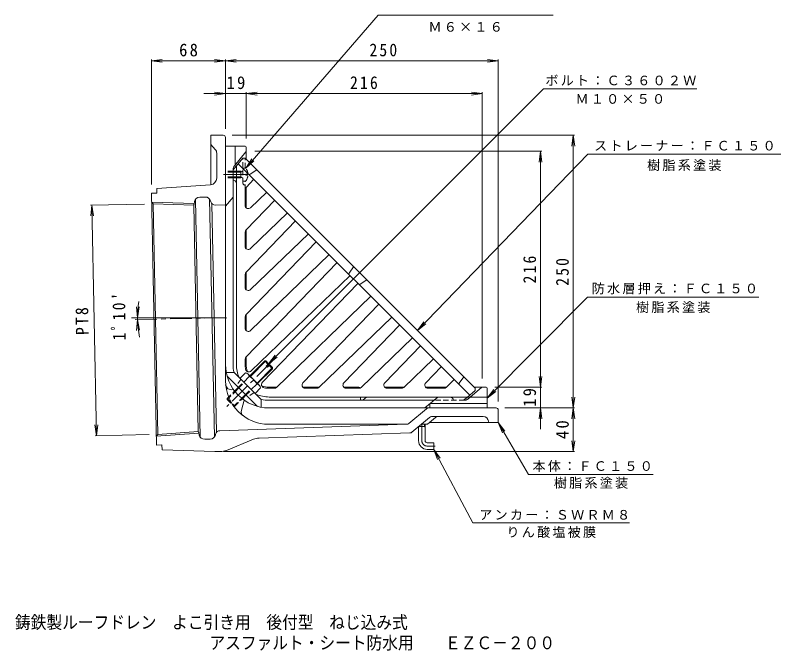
# Model space of a CAD drawing. Units: millimetres, scale not verified. Extents: x -336 to 366, y -549 to 479.
# Drawn here: x -336 to 366, y -549 to 34 of the extents above; entities that cross this region are included whole.
import ezdxf
from ezdxf.enums import TextEntityAlignment as Align

# ---------------------------------------------------------------- set-up
doc = ezdxf.new("R2010")
doc.units = ezdxf.units.MM
doc.header["$LTSCALE"] = 4
doc.linetypes.add('CHAIN1', pattern=[8, 5, -1, 1, -1])
doc.linetypes.add('DASHED1', pattern=[1.8, 1.2, -0.6])
for name, color, linetype, lineweight in [('0-0_通り芯', 3, 'Continuous', 9), ('0-1_躯体', 2, 'Continuous', 9), ('0-2_仕上', 6, 'Continuous', 9), ('0-4_その他', 7, 'Continuous', 9), ('0-E', 7, 'Continuous', 9)]:
    doc.layers.add(name, color=color, linetype=linetype, lineweight=lineweight)
doc.layers.add('F-0_F-0ﾚｲﾔ', color=2, linetype='Continuous')
doc.layers.add('F-5_F-5ﾚｲﾔ', color=2, linetype='Continuous')
doc.styles.add('ＭＳ ゴシック', font='')
doc.styles.get('ＭＳ ゴシック').set_extended_font_data('MS Gothic')

msp = doc.modelspace()

# ---------------------------------------------------------------- linework, layer by layer
at = {"layer": '0-0_通り芯'}
for p, q in [((-145.013, -76.077), (-156.513, -76.077)), ((-156.513, -76.077), (-156.513, -121.367)), ((-143.013, -78.077), (-143.013, -301.077)), ((-152.356, -89.035), (-156.513, -84.577)), ((-151.013, -115.55), (-151.013, -92.445)), ((-206.019, -124.781), (-156.6, -121.373)), ((-206.019, -124.781), (-205.931, -129.108)), ((-205.931, -129.108), (-210.93, -129.21)), ((-210.93, -129.21), (-206.226, -360.162)), ((-166.592, -132.808), (-161.491, -132.704)), ((-210.763, -137.393), (-171.731, -138.613)), ((-209.255, -138.918), (-172.139, -140.078)), ((-167.91, -347.723), (-172.139, -140.078)), ((-171.827, -139.116), (-171.403, -136.876)), ((-170.606, -134.967), (-166.17, -352.767)), ((-157.614, -134.425), (-153.167, -352.78)), ((-156.35, -137.131), (-156.585, -136.316)), ((-155.528, -138.644), (-151.255, -348.451)), ((-152.426, -140.021), (-143.013, -139.829)), ((-143.013, -243.35), (-229.167, -243.35)), ((-135.81, -308.975), (-136.566, -309.178)), ((-125.911, -318.875), (-128.388, -328.119)), ((104.987, -326.077), (-103.013, -326.077)), ((24.926, -340.393), (41.151, -326.779)), ((106.987, -328.077), (106.987, -339.577)), ((27.956, -348.294), (44.062, -334.779)), ((42.266, -340.843), (49.493, -334.779)), ((45.991, -334.077), (93.314, -334.077)), ((-148.256, -346.937), (23.047, -341.095)), ((23.326, -341.077), (-103.013, -341.077)), ((34.687, -343.077), (33.987, -343.777)), ((33.987, -343.233), (33.987, -356.077)), ((34.173, -343.077), (39.987, -343.077)), ((34.687, -343.077), (34.687, -342.646)), ((41.623, -341.077), (36.557, -341.077)), ((39.287, -343.077), (39.287, -341.077)), ((39.287, -343.077), (39.987, -343.777)), ((39.987, -356.077), (39.987, -341.077)), ((43.775, -339.577), (106.987, -339.577)), ((98.234, -338.183), (98.487, -339.577)), ((-206.393, -351.978), (-167.443, -349.171)), ((-204.948, -350.393), (-167.91, -347.723)), ((-167.559, -348.672), (-167.044, -350.892)), ((-152.004, -349.983), (-152.216, -350.848)), ((-112.213, -353.712), (26.129, -348.994)), ((-156.971, -354.658), (-162.072, -354.762)), ((-117.381, -354.821), (-142.166, -364.96)), ((-201.227, -360.06), (-206.226, -360.162)), ((41.987, -358.077), (47.987, -358.077)), ((-147.846, -366.077), (-152.896, -366.077))]:
    msp.add_line(p, q, dxfattribs=at)
at = {"layer": '0-0_通り芯', "linetype": 'CHAIN1'}
for p, q in [((-141.836, -243.326), (-229.167, -245.105)), ((36.987, -341.077), (36.987, -356.077)), ((41.987, -361.077), (49.187, -361.077))]:
    msp.add_line(p, q, dxfattribs=at)
at = {"layer": '0-0_通り芯'}
for points in [[(-210.763, -137.393), (-209.255, -138.918), (-204.948, -350.393), (-206.393, -351.978)], [(-201.227, -360.06), (-201.138, -364.428), (-152.896, -366.077)], [(41.987, -364.077), (47.987, -364.077), (47.987, -358.077)]]:
    msp.add_lwpolyline(points, dxfattribs=at)
for centre, radius, start, end in [((-145.013, -78.077), 2, 0, 90), ((-156.013, -92.445), 5, 0, 42.99997), ((-157.013, -115.387), 6, 273.94482, 0), ((-166.49, -137.807), 5, 91.16655, 169.278), ((-161.389, -137.703), 5, 16.0979, 91.16655), ((-175.757, -138.372), 4, 334.75366, 349.27771), ((-152.507, -136.022), 4, 196.0985, 271.16684), ((-103.013, -286.077), 40, 180, 270), ((-103.013, -301.077), 40, 180, 270), ((-137.86, -304.348), 5, 185.36227, 285.00008), ((-123.558, -329.413), 5, 165.00006, 234.05508), ((43.079, -329.077), 3, 90, 129.99988), ((104.987, -328.077), 2, 0, 90), ((45.991, -337.077), 3, 90, 129.99988), ((51.421, -337.077), 3, 90, 130.00003), ((93.314, -339.077), 5, 10.30489, 90), ((22.997, -338.095), 3, 270.94868, 310.00003), ((41.623, -340.077), 1, 270, 310.0004), ((-171.456, -349.575), 4, 13.0554, 27.57948), ((-148.119, -350.935), 4, 91.95331, 166.2352), ((26.027, -345.996), 3, 271.95302, 309.99944), ((-162.173, -349.763), 5, 193.0554, 271.1667), ((-157.073, -349.659), 5, 271.1667, 346.2352), ((-111.702, -368.704), 15, 91.95326, 112.24965), ((41.987, -356.077), 8, 180, 270), ((41.987, -356.077), 2, 180, 270), ((-147.846, -351.077), 15, 270, 292.24965)]:
    msp.add_arc(centre, radius, start, end, dxfattribs=at)
at = {"layer": '0-0_通り芯', "linetype": 'CHAIN1'}
msp.add_arc((41.987, -356.077), 5, 180, 270, dxfattribs=at)
at = {"layer": '0-1_躯体'}
for p, q in [((-143.013, -86.077), (-143.013, -286.077)), ((-125.013, -86.077), (-143.013, -86.077)), ((-134.013, -86.077), (-134.013, -102.995)), ((-124.013, -98.077), (-124.013, -87.077)), ((-124.247, -91.356), (-134.843, -103.984)), ((-136.013, -286.077), (-136.013, -107.198)), ((-124.013, -142.562), (-124.013, -123.677)), ((-143.013, -141.077), (-136.013, -132.735)), ((-124.013, -180.09), (-124.013, -162.539)), ((-124.013, -217.619), (-124.013, -201.401)), ((-124.013, -255.148), (-124.013, -240.263)), ((-124.013, -286.077), (-124.013, -279.125)), ((-135.17, -293.486), (-142.321, -293.486)), ((-140.907, -297.649), (-114.585, -323.971)), ((-96.06, -307.077), (-103.013, -307.077)), ((-57.198, -307.077), (-72.083, -307.077)), ((-20.814, -307.077), (-34.554, -307.077)), ((2.974, -307.077), (20.526, -307.077)), ((40.503, -307.077), (59.389, -307.077)), ((91.708, -307.311), (81.261, -316.077)), ((84.987, -307.077), (95.987, -307.077)), ((96.987, -308.077), (96.987, -326.077)), ((-103.013, -319.077), (47.946, -319.077)), ((-19.314, -316.078), (-19.314, -317.611)), ((-13.739, -316.078), (-16.905, -318.734)), ((96.987, -326.077), (-103.013, -326.077))]:
    msp.add_line(p, q, dxfattribs=at)
at = {"layer": '0-1_躯体', "color": 4, "linetype": 'CHAIN1'}
msp.add_line((-100.18, -283.244), (-141.775, -324.84), dxfattribs=at)
at = {"layer": '0-1_躯体', "color": 4}
for p, q in [((-107.043, -283.037), (-120.675, -296.668)), ((-106.054, -283.037), (-120.18, -297.163)), ((-107.043, -283.037), (-104.038, -286.042)), ((-107.043, -283.037), (-106.054, -283.037)), ((-106.054, -283.037), (-103.543, -285.547)), ((-105.665, -287.668), (-103.543, -285.547)), ((-104.604, -288.729), (-102.483, -286.608)), ((-102.978, -287.103), (-99.972, -290.108)), ((-124.702, -293.907), (-129.726, -298.931)), ((-99.972, -289.118), (-114.099, -303.244)), ((-99.972, -290.108), (-113.604, -303.739)), ((-105.665, -287.668), (-104.604, -288.729)), ((-121.232, -297.377), (-126.256, -302.401)), ((-122.334, -295.009), (-111.945, -305.398)), ((-134.611, -310.604), (-131.281, -307.274)), ((-134.174, -311.157), (-130.786, -307.77)), ((-114.313, -304.296), (-119.337, -309.32)), ((-110.842, -307.766), (-115.867, -312.79)), ((-128.093, -317.238), (-124.705, -313.851)), ((-127.54, -317.675), (-124.21, -314.346))]:
    msp.add_line(p, q, dxfattribs=at)
at = {"layer": '0-1_躯体', "linetype": 'DASHED1'}
for p, q in [((-128.806, -299.85), (-133.049, -305.507)), ((-116.786, -311.871), (-122.442, -316.114)), ((75.866, -319.077), (47.946, -319.077)), ((81.261, -316.077), (79.08, -317.907))]:
    msp.add_line(p, q, dxfattribs=at)
at = {"layer": '0-1_躯体', "color": 4, "linetype": 'DASHED1'}
for p, q in [((-131.281, -307.274), (-126.332, -302.325)), ((-130.786, -307.77), (-125.837, -302.82)), ((-141.409, -317.402), (-134.611, -310.604)), ((-141.409, -318.392), (-134.174, -311.157)), ((-124.705, -313.851), (-119.756, -308.901)), ((-124.21, -314.346), (-119.261, -309.396)), ((-141.409, -317.402), (-141.409, -318.392)), ((-141.409, -317.402), (-134.338, -324.473)), ((-141.409, -318.392), (-135.328, -324.473)), ((-135.328, -324.473), (-128.093, -317.238)), ((-134.338, -324.473), (-127.54, -317.675)), ((-135.328, -324.473), (-134.338, -324.473))]:
    msp.add_line(p, q, dxfattribs=at)
at = {"layer": '0-1_躯体', "color": 4}
msp.add_lwpolyline([(-102.483, -286.608), (-99.972, -289.118), (-99.972, -290.108)], dxfattribs=at)
at = {"layer": '0-1_躯体'}
for points in [[(-135.17, -293.486), (-110.422, -318.235), (-110.422, -325.385)], [(96.987, -316.077), (51.521, -316.077), (39.599, -326.082)], [(96.987, -322.077), (44.371, -322.077), (44.371, -326.077)]]:
    msp.add_lwpolyline(points, dxfattribs=at)
for centre, radius, start, end in [((-125.013, -87.077), 1, 0, 90), ((-125.013, -90.713), 1, 319.9996, 0), ((-131.013, -107.198), 5, 139.99974, 180), ((-103.013, -286.077), 40, 180, 270), ((-103.013, -286.077), 33, 180, 192.97414), ((-103.013, -286.077), 21, 180, 198.4476), ((-138.785, -295.528), 3, 194.79857, 225), ((-103.013, -286.077), 21, 251.55312, 270), ((-20.814, -308.577), 1.5, 28.07855, 90), ((92.351, -308.077), 1, 90, 130.0004), ((95.987, -308.077), 1, 0, 90), ((-103.013, -286.077), 33, 257.026, 270), ((-17.848, -317.611), 1.466, 180, 310.00029), ((-112.463, -321.85), 3, 225, 255.20163)]:
    msp.add_arc(centre, radius, start, end, dxfattribs=at)
at = {"layer": '0-1_躯体', "color": 4}
for centre, radius, start, end in [((-125.029, -297.704), 3.811, 4.92564, 85.07436), ((-126.913, -309.977), 13.822, 24.26926, 65.73074), ((-114.64, -308.093), 3.811, 4.92564, 85.07436)]:
    msp.add_arc(centre, radius, start, end, dxfattribs=at)
at = {"layer": '0-1_躯体', "linetype": 'DASHED1'}
msp.add_arc((75.866, -314.077), 5, 270, 310.00005, dxfattribs=at)
at = {"layer": '0-2_仕上'}
for p, q in [((-135.896, -107.664), (-127.013, -97.078)), ((-127.013, -97.078), (-125.013, -97.078)), ((-125.013, -97.078), (85.987, -308.078)), ((-133.013, -286.078), (-133.013, -104.228)), ((80.923, -314.327), (-131.262, -102.142)), ((-136.013, -116.717), (-136.013, -107.985)), ((-120.439, -111.812), (-114.406, -107.684)), ((-135.671, -117.192), (-135.064, -117.394)), ((-124.171, -123.84), (-116.995, -116.409)), ((-125.013, -140.326), (-125.013, -125.924)), ((-119.929, -142.484), (-105.171, -128.233)), ((-124.171, -162.702), (-97.903, -135.501)), ((-119.929, -180.012), (-86.079, -147.324)), ((-124.171, -201.564), (-78.811, -154.593)), ((-125.013, -177.854), (-125.013, -164.786)), ((-119.929, -217.541), (-66.988, -166.416)), ((-124.171, -240.427), (-59.719, -173.685)), ((-119.929, -255.07), (-47.896, -185.508)), ((-124.171, -279.289), (-40.627, -192.777)), ((-29.651, -202.6), (-25.523, -196.567)), ((-125.013, -215.383), (-125.013, -203.648)), ((-28.804, -204.6), (-119.511, -292.196)), ((-19.535, -212.715), (-13.502, -208.588)), ((-21.535, -211.869), (-109.131, -302.576)), ((-96.224, -307.236), (-9.712, -223.692)), ((-72.005, -302.994), (-2.443, -230.961)), ((-125.013, -252.912), (-125.013, -242.511)), ((-57.362, -307.236), (9.38, -242.784)), ((-34.476, -302.994), (16.649, -250.052)), ((-18.5, -307.236), (28.472, -261.876)), ((3.053, -302.994), (35.74, -269.144)), ((-125.013, -286.078), (-125.013, -281.373)), ((20.362, -307.236), (47.564, -280.968)), ((40.581, -302.994), (54.832, -288.236)), ((59.225, -307.236), (66.656, -300.06)), ((71.253, -303.504), (75.381, -297.471)), ((-98.308, -308.078), (-103.013, -308.078)), ((-59.446, -308.078), (-69.847, -308.078)), ((-20.584, -308.078), (-32.318, -308.078)), ((18.278, -308.078), (5.211, -308.078)), ((57.141, -308.078), (42.739, -308.078)), ((85.987, -310.078), (85.987, -308.078)), ((78.837, -316.077), (85.987, -310.078)), ((78.837, -316.078), (-103.013, -316.078))]:
    msp.add_line(p, q, dxfattribs=at)
at = {"layer": '0-2_仕上', "linetype": 'DASHED1'}
for p, q in [((-127.013, -119.841), (-127.013, -97.078)), ((-125.013, -106.077), (-125.013, -97.078)), ((-125.013, -125.924), (-125.013, -118.077)), ((-125.907, -121.63), (-125.013, -122.077)), ((65.653, -318.077), (65.987, -319.077)), ((75.262, -319.077), (78.837, -316.077))]:
    msp.add_line(p, q, dxfattribs=at)
at = {"layer": '0-2_仕上', "color": 4, "linetype": 'CHAIN1'}
msp.add_line((-144.801, -112.077), (-121.146, -112.077), dxfattribs=at)
at = {"layer": '0-2_仕上', "color": 4, "linetype": 'DASHED1'}
for p, q in [((-143.013, -109.077), (-143.013, -115.077)), ((-136.013, -109.077), (-143.013, -109.077)), ((-136.013, -109.947), (-143.013, -109.947)), ((-129.013, -109.077), (-133.013, -109.077)), ((-129.013, -109.947), (-133.013, -109.947)), ((-129.013, -109.947), (-127.14, -108.895)), ((-129.013, -109.077), (-128.249, -109.518)), ((-129.013, -109.077), (-129.013, -115.077)), ((-124.413, -106.077), (-127.013, -106.077)), ((-124.413, -112.556), (-124.413, -111.598)), ((-122.424, -111.598), (-124.413, -111.598)), ((-136.013, -114.207), (-143.013, -114.207)), ((-136.013, -115.077), (-143.013, -115.077)), ((-129.013, -114.207), (-133.013, -114.207)), ((-129.013, -115.077), (-133.013, -115.077)), ((-129.013, -114.207), (-127.14, -115.259)), ((-129.013, -115.077), (-128.249, -114.636)), ((-124.413, -118.077), (-127.013, -118.077)), ((-122.424, -112.556), (-124.413, -112.556))]:
    msp.add_line(p, q, dxfattribs=at)
at = {"layer": '0-2_仕上', "color": 4}
for p, q in [((-133.013, -109.077), (-136.013, -109.077)), ((-133.013, -109.947), (-136.013, -109.947)), ((-133.013, -114.207), (-136.013, -114.207)), ((-133.013, -115.077), (-136.013, -115.077))]:
    msp.add_line(p, q, dxfattribs=at)
at = {"layer": '0-2_仕上'}
for centre, radius, start, end in [((-135.513, -107.985), 0.5, 140.0007, 180), ((-121.003, -110.986), 1, 225, 304.38), ((-135.513, -116.717), 0.5, 180, 251.56461), ((-136.013, -120.24), 3, 0, 71.56497), ((-122.013, -125.924), 3, 136.00026, 179.99966), ((-122.013, -140.326), 3, 180.00034, 313.99973), ((-122.013, -164.786), 3, 136.00002, 179.99966), ((-122.013, -177.854), 3, 179.99966, 313.99997), ((-122.013, -203.648), 3, 136.00002, 179.9995), ((-28.825, -203.164), 1, 145.62021, 224.9995), ((-122.013, -215.383), 3, 180.00034, 313.99997), ((-20.1, -211.89), 1, 225, 304.38058), ((-122.013, -242.511), 3, 136.00002, 179.99966), ((-122.013, -252.912), 3, 180.00034, 313.99997), ((-122.013, -281.373), 3, 136.00002, 179.9995), ((-103.013, -286.078), 30, 180, 203.84177), ((-103.013, -286.078), 22, 180, 192.02946), ((-121.595, -290.037), 3, 192.02945, 313.99998), ((-106.973, -304.66), 3, 136.00002, 257.97055), ((-103.013, -286.078), 22, 257.97028, 270), ((-98.308, -305.078), 3, 270.0005, 313.99998), ((-69.847, -305.078), 3, 136.00003, 269.99966), ((-59.446, -305.078), 3, 270.0005, 313.99998), ((-32.318, -305.078), 3, 136.00002, 269.99966), ((-20.584, -305.078), 3, 270.00034, 313.99998), ((5.211, -305.078), 3, 136.00002, 269.99983), ((18.278, -305.078), 3, 270.00034, 313.99998), ((42.739, -305.078), 3, 136.00027, 269.99966), ((57.141, -305.078), 3, 270.00034, 313.99974), ((72.078, -304.068), 1, 145.62, 225.0005), ((-103.013, -286.078), 30, 246.15822, 270)]:
    msp.add_arc(centre, radius, start, end, dxfattribs=at)
at = {"layer": '0-2_仕上', "color": 4, "linetype": 'DASHED1'}
for centre, radius, start, end in [((-127.263, -108.677), 0.25, 299.32918, 0), ((-132.413, -112.077), 10, 2.74562, 36.86987), ((-127.263, -115.477), 0.25, 0, 60.67082), ((-132.413, -112.077), 10, 323.13013, 357.25438)]:
    msp.add_arc(centre, radius, start, end, dxfattribs=at)
at = {"layer": '0-2_仕上', "linetype": 'DASHED1'}
for centre, radius, start, end in [((-125.013, -119.841), 2, 180, 243.4359), ((62.825, -319.078), 3, 19.47702, 90)]:
    msp.add_arc(centre, radius, start, end, dxfattribs=at)
at = {"layer": '0-4_その他'}
for p, q in [((-210.93, -7.839), (-201.015, -6.534)), ((-210.93, -6.639), (-210.93, -121.21)), ((-143.013, -7.839), (-152.927, -6.534)), ((-143.013, -7.839), (-133.098, -6.534)), ((-143.013, -6.639), (-143.013, -70.077)), ((106.987, -7.839), (97.073, -6.534)), ((106.987, -6.639), (106.987, -320.077)), ((-210.93, -7.839), (-143.013, -7.839)), ((-210.93, -7.839), (-201.015, -9.144)), ((-143.013, -7.839), (-152.927, -9.144)), ((-143.013, -7.839), (106.987, -7.839)), ((-143.013, -7.839), (-133.098, -9.144)), ((106.987, -7.839), (97.073, -9.144)), ((-162.867, -37.839), (-124.013, -37.839)), ((-143.013, -37.839), (-152.927, -36.534)), ((-143.013, -37.839), (-152.927, -39.144)), ((-124.013, -37.839), (-114.098, -36.534)), ((-124.013, -36.639), (-124.013, -79.077)), ((-124.013, -37.839), (92.351, -37.839)), ((-124.013, -37.839), (-114.098, -39.144)), ((92.351, -37.839), (82.437, -36.534)), ((92.351, -37.839), (82.437, -39.144)), ((92.351, -36.639), (92.351, -299.077)), ((177.012, -76.077), (-137.013, -76.077)), ((175.812, -76.077), (174.507, -85.992)), ((175.812, -326.077), (175.812, -76.077)), ((175.812, -76.077), (177.118, -85.992)), ((147.012, -90.713), (-116.013, -90.713)), ((145.812, -90.713), (144.507, -100.628)), ((145.812, -307.077), (145.812, -90.713)), ((145.812, -90.713), (147.118, -100.628)), ((-124.413, -106.077), (-118.91, -97.727)), ((-124.413, -106.077), (-116.936, -99.436)), ((-266.646, -140.087), (-217.253, -139.081)), ((-265.446, -140.062), (-266.549, -150.001)), ((-261.139, -351.538), (-265.446, -140.062)), ((-265.446, -140.062), (-263.939, -149.948)), ((-223.652, -243.35), (-224.639, -233.399)), ((-223.652, -243.35), (-222.03, -233.483)), ((-223.635, -244.992), (-224.42, -254.962)), ((-223.635, -244.992), (-221.813, -254.825)), ((32.972, -255.062), (38.917, -247.021)), ((32.972, -255.062), (40.796, -248.834)), ((-103.543, -285.547), (-97.456, -277.613)), ((-103.543, -285.547), (-95.61, -279.459)), ((145.812, -307.077), (144.507, -297.163)), ((145.812, -307.077), (147.118, -297.163)), ((147.012, -307.077), (103.987, -307.077)), ((145.812, -345.59), (145.812, -307.077)), ((96.987, -317.077), (103.053, -309.127)), ((96.987, -317.077), (104.904, -310.968)), ((175.812, -326.077), (174.507, -316.163)), ((175.812, -326.077), (177.118, -316.163)), ((177.012, -326.077), (112.987, -326.077)), ((145.812, -326.077), (144.507, -335.992)), ((145.812, -326.077), (147.118, -335.992)), ((175.812, -326.077), (174.507, -335.992)), ((175.812, -366.077), (175.812, -326.077)), ((175.812, -326.077), (177.118, -335.992)), ((-261.139, -351.538), (-262.646, -341.652)), ((-261.139, -351.538), (-260.036, -341.599)), ((-262.339, -351.562), (-212.946, -350.556)), ((175.812, -366.077), (174.507, -356.163)), ((175.812, -366.077), (177.118, -356.163)), ((177.012, -366.077), (-144.896, -366.077))]:
    msp.add_line(p, q, dxfattribs=at)
msp.add_arc((-143.013, -243.35), 80.639, 169.40634, 192.67152, dxfattribs=at)
at = {"layer": '0-E'}
for p, q in [((-124.413, -106.077), (-3.176, 33.949)), ((157.296, 33.949), (-3.176, 33.949)), ((-103.543, -285.547), (148.532, -33.415)), ((289.156, -33.415), (148.532, -33.415)), ((96.987, -317.077), (188.921, -224.632)), ((188.921, -224.632), (345.82, -224.632)), ((106.987, -339.577), (134.763, -387.124)), ((106.987, -339.577), (113.115, -347.48)), ((106.987, -339.577), (110.861, -348.796)), ((47.987, -364.077), (83.757, -431.549)), ((47.987, -364.077), (53.784, -372.226)), ((47.987, -364.077), (51.478, -373.448)), ((134.763, -387.124), (249.179, -387.124)), ((83.757, -431.549), (227.322, -431.549))]:
    msp.add_line(p, q, dxfattribs=at)
msp.add_lwpolyline([(32.972, -255.062), (189.052, -93.311), (365.954, -93.311)], dxfattribs=at)

# ---------------------------------------------------------------- texts
at = {"layer": '0-4_その他', "color": 2, "char_height": 11.73, "attachment_point": 7, "style": 'ＭＳ ゴシック'}
for s, insert in [('\\T1.27;\\W0.95;68', (-185.471, -3.839)), ('\\T1.27;\\W0.9;250', (-11.04, -3.839)), ('\\T1.27;\\W0.95;19', (-142.013, -33.839)), ('\\T1.27;\\W0.9;216', (-28.831, -33.839))]:
    msp.add_mtext(s, dxfattribs=dict(at, insert=insert))
for s, insert, rotation in [('\\T1.27;\\W0.9;216', (141.812, -211.895), 90), ('\\T1.27;\\W0.9;250', (171.812, -214.077), 90), ("\\T1.28;\\W0.9;1ﾟ10'", (-234.366, -264.119), 90.583), ('\\T1.27;\\W0.9;PT8', (-268.197, -259.068), 91.167), ('\\T1.27;\\W0.95;19', (141.812, -325.077), 90), ('\\T1.27;\\W0.95;40', (171.812, -354.577), 90)]:
    msp.add_mtext(s, dxfattribs=dict(at, insert=insert, rotation=rotation))
at = {"layer": '0-E', "char_height": 8.798, "attachment_point": 7, "style": 'ＭＳ ゴシック'}
for s, insert in [('\\T1.17;Ｍ６×１６', (43.06, 18.792)), ('\\T1.17;ボルト：Ｃ３６０２Ｗ', (150.219, -30.705)), ('\\T1.17;Ｍ１０×５０', (177.844, -47.273)), ('\\T1.17;ストレーナー：ＦＣ１５０', (194.938, -90.452)), ('\\T1.17;樹脂系塗装', (243.503, -108.834)), ('\\T1.17;防水層押え：ＦＣ１５０', (192.733, -221.875)), ('\\T1.17;樹脂系塗装', (233.371, -239.046)), ('\\T1.17;本体：ＦＣ１５０', (138.459, -384.715)), ('\\T1.17;樹脂系塗装', (157.971, -400.203)), ('\\T1.17;アンカー：ＳＷＲＭ８', (89.603, -428.889)), ('\\T1.17;りん酸塩被膜', (114.54, -445.288))]:
    msp.add_mtext(s, dxfattribs=dict(at, insert=insert))
at = {"layer": 'F-0_F-0ﾚｲﾔ', "style": 'ＭＳ ゴシック', "width": 0.9}
msp.add_text('アスファルト・シート防水用\u3000\u3000ＥＺＣ－２００', height=11.73, dxfattribs=at).set_placement((-157.692, -550.833), align=Align.BOTTOM_LEFT)
at = {"layer": 'F-5_F-5ﾚｲﾔ', "style": 'ＭＳ ゴシック', "width": 0.9}
msp.add_text('鋳鉄製ルーフドレン\u3000よこ引き用\u3000後付型\u3000ねじ込み式', height=11.73, dxfattribs=at).set_placement((-335.904, -532.003), align=Align.BOTTOM_LEFT)

doc.saveas('drawing.dxf')
